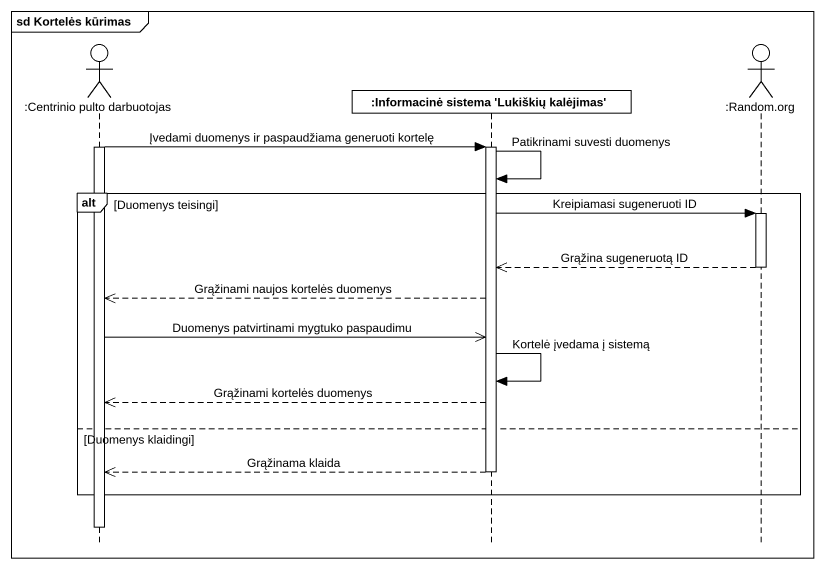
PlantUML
@startuml
mainframe sd Kortelės kūrimas
hide footbox
actor ":Centrinio pulto darbuotojas" as Centrinio_pulto_darbuotojas
participant ":Informacinė sistema 'Lukiškių kalėjimas'" as Informacinė_sistema
actor ":Random.org" as Random_org

activate Centrinio_pulto_darbuotojas
Centrinio_pulto_darbuotojas -> Informacinė_sistema : Įvedami duomenys ir paspaudžiama generuoti kortelę
activate Informacinė_sistema
Informacinė_sistema -> Informacinė_sistema : Patikrinami suvesti duomenys
alt Duomenys teisingi
  Informacinė_sistema -> Random_org : Kreipiamasi sugeneruoti ID
  activate Random_org
  Random_org -->> Informacinė_sistema : Grąžina sugeneruotą ID
  deactivate Random_org
  Informacinė_sistema -->> Centrinio_pulto_darbuotojas : Grąžinami naujos kortelės duomenys
  Centrinio_pulto_darbuotojas ->> Informacinė_sistema : Duomenys patvirtinami mygtuko paspaudimu
  Informacinė_sistema -> Informacinė_sistema : Kortelė įvedama į sistemą
  Informacinė_sistema -->> Centrinio_pulto_darbuotojas : Grąžinami kortelės duomenys
else Duomenys klaidingi
  Informacinė_sistema -->> Centrinio_pulto_darbuotojas : Grąžinama klaida
  deactivate Informacinė_sistema
end
deactivate Centrinio_pulto_darbuotojas
@enduml
